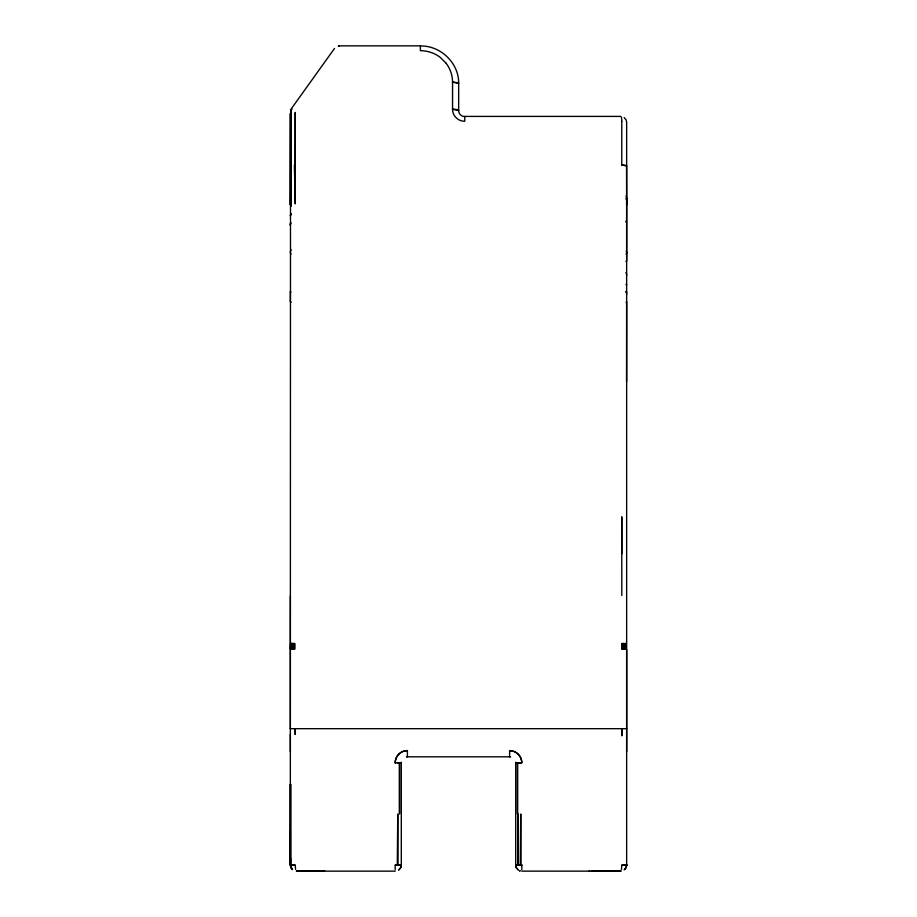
<?xml version="1.0" encoding="UTF-8"?>
<svg xmlns="http://www.w3.org/2000/svg" width="917" height="917" viewBox="0 0 917 917"><rect width="100%" height="100%" fill="white"/><g stroke="black" fill="none" stroke-linecap="round" stroke-linejoin="round"><path stroke-width="1.38" d="M290.345 204.846L290.368 113.444M292.42 869.637L290.345 865.04L290.345 734.345M290.345 728.683L290.517 113.272L290.368 204.766M290.425 864.869L290.551 784.058L290.54 866.427A5.777 5.777 0 0 0 291.136 867.895L291.457 868.559M290.402 649.098L290.609 643.528M290.758 649.121L290.953 643.528M322.509 871.001L323.575 870.909L296.455 871.001M593.482 871.058C590.41 870.279 596.554 871.608 593.482 870.921M625.543 868.548L626.655 864.891L626.46 866.427A5.766 5.766 0 0 1 625.864 867.895L624.764 869.465L625.222 868.823M626.655 751.653L626.655 649.408M626.575 381.575L626.655 301.67M291.159 864.8L290.551 864.846L290.551 858.301M517.933 865.155L517.887 813.998L517.933 865.155L521.807 865.189L521.807 869.763M290.643 204.514L290.804 165.633L290.804 167.123M397.279 865.178L397.772 814.009L398.07 865.167L395.193 865.189L395.193 869.763M520.248 865.189L520.753 814.009L521.108 865.189M407.435 750.576A12.253 12.253 0 0 0 395.181 762.829L399.319 762.829L399.503 813.998L399.686 762.829C401.302 763.815 401.6 761.041 401.291 762.841L401.291 865.04L400.718 867.62L398.815 869.946L400.718 867.62A6.35 6.35 0 0 0 401.199 866.095L401.21 865.018M626.62 865.614L626.655 864.891M624.145 117.536L626.139 119.886L626.655 122.259L626.655 865.04L621.806 865.189L621.554 868.479A6.018 1.192 89.9 0 1 621.371 869.58M626.655 198.29L626.655 260.818A6.098 1.272 0.1 0 1 625.921 261.425M291.285 214.12L290.345 215.804A6.11 4.356 -0.3 0 1 290.884 214.188L291.113 213.89M291.193 206.359L290.976 109.398L291.147 184.97M592.99 870.955L592.038 870.623M291.4 108.642L334.51 48.429M292.065 869.293L291.17 868.112M291.159 222.911L290.632 223.473A6.11 5.857 -0.2 0 0 290.345 225.25L290.345 223.45M624.053 869.889L625.222 868.972M515.732 865.579L515.812 866.164A6.35 6.35 0 0 0 516.271 867.62L518.185 869.946L516.282 867.62L515.79 865.018M625.83 198.932L626.632 198.404L626.139 195.894M626.655 865.052L625.509 865.132M395.193 871.15L296.455 871.15M517.807 865.155L515.709 865.04L515.709 762.841C515.4 761.03 515.652 763.815 517.314 762.829L517.497 813.998L517.681 762.829L521.807 762.864L521.658 760.927A12.219 12.219 0 0 0 509.6 750.668L509.6 756.72L510.563 756.812L406.437 756.812L407.4 756.743L407.4 750.599A12.173 12.173 0 0 0 395.193 762.864L395.697 762.829M395.193 865.189L401.291 865.04L398.07 865.167M519.366 864.949L521.807 864.891M625.05 865.144L621.806 865.189M620.545 871.001L621.118 871.116L594.491 871.001M519.801 864.891L520.959 864.891M400.19 762.852L397.772 762.864M339.496 45.85L420.387 45.85L420.387 50.687A32.164 31.476 -0.3 0 1 440.149 57.301L445.765 62.826M620.832 116.402L464.759 116.413L464.759 121.239A12.253 11.99 -0.1 0 1 460.793 120.597A12.208 11.955 -1 0 1 458.076 119.302L455.772 117.387A12.219 11.944 1.5 0 1 452.551 109.295L452.551 82.152L453.606 82.163M290.368 728.683L626.62 728.683M521.807 871.139L620.545 871.15M588.92 871.139L589.7 871.139M592.497 871.139L593.116 871.139M520.753 762.864L516.81 762.852M295.595 869.408L295.228 865.189L290.368 865.052L290.345 830.481M396.763 864.891L398.803 864.914M621.772 165.049L622.964 165.083A4.894 1.02 0 0 1 626.586 165.897L621.772 165.049L621.772 121.239M515.709 865.04L521.807 865.189M396.408 864.914L398.849 864.972M290.345 865.04L295.228 865.189M420.387 45.976C440.538 45.437 459.073 63.124 458.66 83.413L458.66 110.567A6.11 5.972 0.9 0 0 460.277 114.614L460.838 115.141A6.098 5.972 -0.3 0 0 462.672 116.172L463.188 116.333A6.132 6.006 -0.4 0 0 464.759 116.551M625.921 864.811L626.632 864.88M452.551 82.152L458.66 83.413A6.11 1.318 -0.8 0 0 457.617 82.679M452.551 109.295L458.66 110.567A6.11 1.353 -0.2 0 0 454.224 109.261A6.075 1.318 0 0 0 452.551 109.226M520.226 870.944L519.228 870.577L519.836 870.818M291.468 108.722L292.076 109.203M290.998 254.273L290.345 252.725A6.11 5.972 -0.1 0 1 291.159 249.745M626.322 250.788L626.655 252.725A42.755 8.883 0 0 1 626.128 254.112M626.322 220.561L626.391 222.132A5.754 1.192 0.1 0 0 625.91 221.891M626.655 292.271L626.632 291.961A14.81 1.215 -71.5 0 0 626.552 291.778A15.165 1.272 -69.8 0 0 626.46 291.721M626.586 165.897L626.655 204.846M621.806 595.488L621.772 516.798L621.772 553.799M290.437 784.058L290.54 864.846M290.345 595.947L290.345 751.653M625.921 291.583A6.11 5.972 -4.1 0 1 626.655 294.426M625.921 272.464A6.11 5.983 0.1 0 1 626.655 275.306M625.933 284.419A6.11 1.272 0 0 1 626.655 285.027M290.402 291.789A15.153 1.272 69.5 0 1 290.563 291.755M290.414 291.812A14.81 1.215 71.4 0 0 290.368 291.961L290.345 301.67A6.11 1.066 0.4 0 0 291.216 302.197M445.891 62.964A32.164 31.476 -0.3 0 1 452.54 82.335M626.426 302.025A6.11 1.135 0.5 0 1 626.082 302.197M621.359 117.216A6.087 1.169 -87.6 0 1 621.726 119.795A5.983 1.146 -87.6 0 1 621.772 121.239M290.586 291.824A15.073 1.249 68 0 1 290.815 292.042M453.537 82.243A6.11 1.181 0.2 0 1 457.4 82.713M626.208 291.984A15.073 1.249 -68.1 0 1 626.426 291.789M509.6 750.587A12.219 12.219 0 0 1 521.796 762.829M291.17 643.528L291.159 649.133L291.17 643.528M295.228 112.516L295.228 203.883L294.38 165.06L295.194 165.049L295.228 112.516M621.806 728.683L621.806 735.847L621.772 728.683M625.509 643.528L625.509 649.236L625.509 643.528M625.761 643.528L625.761 649.259L625.761 643.528M291.411 643.528L291.411 649.133L291.411 643.528M291.698 643.528L291.686 649.133L291.698 643.528M291.996 643.528L291.984 649.144L291.996 643.528M292.328 643.528L292.317 649.144L292.328 643.528M292.672 643.528L292.661 649.156L292.672 643.528M293.039 643.528L293.027 649.156L293.039 643.528M293.429 643.528L293.417 649.156L293.429 643.528M294.242 643.528L294.219 649.156L294.242 643.528M294.655 643.528L294.632 649.156L294.655 643.528M622.104 643.528L622.093 649.156L622.104 643.528M622.528 643.528L622.517 649.156L622.528 643.528M622.941 643.528L622.93 649.156L622.941 643.528M623.342 643.528L623.331 649.167L623.342 643.528M623.743 643.528L623.72 649.167L623.743 643.528M624.821 643.528L624.809 649.202L624.821 643.528M625.13 643.528L625.119 649.213L625.13 643.528M324.595 870.634L324.01 870.955L324.595 870.634M334.808 48.12L334.808 48.12M335.989 47.065L335.989 47.065M339.049 45.999L338.43 46.068L339.049 45.999M293.944 643.528L293.944 649.156L293.944 643.528M295.228 734.425L295.182 728.683L295.228 734.425"/></g></svg>
